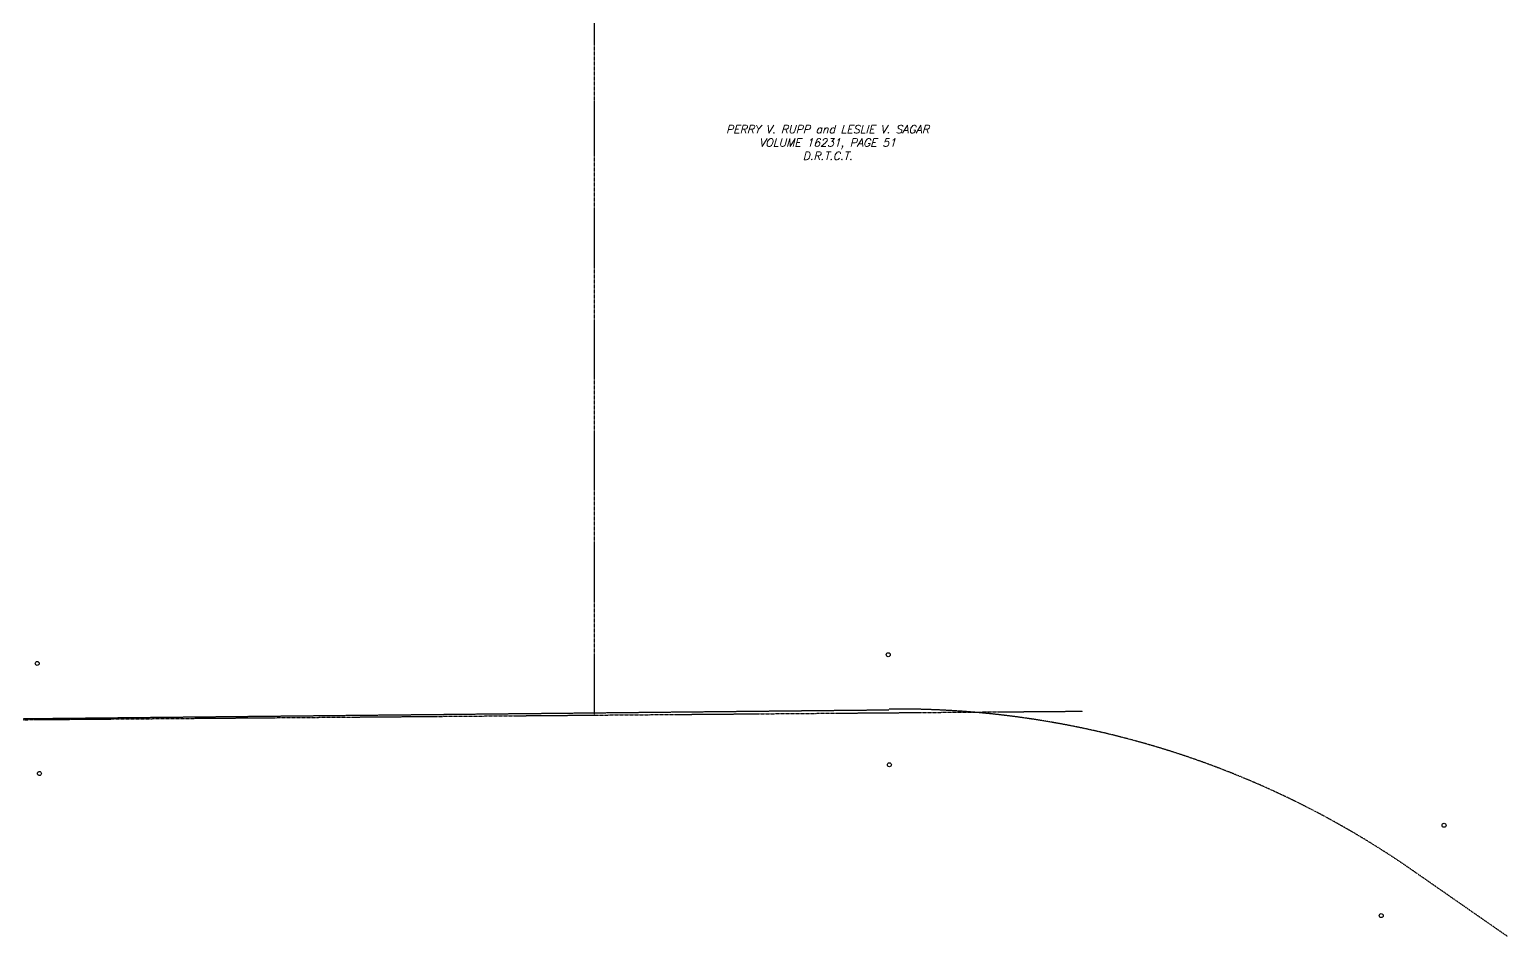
# Model space of a CAD drawing. Header units: feet. Extents: x 2327405 to 2393004, y 6977726 to 7089689.
# Drawn here: x 2343588 to 2345065, y 7040071 to 7040978 of the extents above; entities that cross this region are included whole.
import ezdxf

# ---------------------------------------------------------------- set-up
doc = ezdxf.new("R2010")
doc.units = ezdxf.units.FT
doc.header["$MEASUREMENT"] = 0
doc.linetypes.add('HIDN50', pattern=[0.1875, 0.125, -0.0625])
doc.linetypes.add('PHANTOM2', pattern=[1.25, 0.625, -0.125, 0.125, -0.125, 0.125, -0.125])
doc.layers.get('0').update_dxf_attribs({"linetype": 'CONTINUOUS'})
for name, color, linetype in [('f-cl', 251, 'HIDN50'), ('f-wp-tick', 251, 'CONTINUOUS'), ('s-adjoiner', 252, 'PHANTOM2'), ('s-adjoiner-txt', 2, 'CONTINUOUS')]:
    doc.layers.add(name, color=color, linetype=linetype)
doc.styles.add('LS80', font='simplex.shx', dxfattribs={"oblique": 15, "height": 8})

# ---------------------------------------------------------------- blocks, each defined once
blk = doc.blocks.new('2005042-10b')
at = {"layer": 's-adjoiner'}
blk.add_line((2343234.23747, 7040285.19536), (2344640.45263, 7040296.49331), dxfattribs=at)
blk.add_lwpolyline([(2344152.3539, 7041070.27033), (2344152.35324, 7040292.57177)], dxfattribs=at)
at = {"layer": 's-adjoiner-txt', "insert": (2344385.45222, 7040882.00647), "char_height": 8, "attachment_point": 2, "rotation": 359.99995133, "style": 'LS80'}
blk.add_mtext('PERRY V. RUPP and LESLIE V. SAGAR\\PVOLUME 16231, PAGE 51\\PD.R.T.C.T.', dxfattribs=at)

msp = doc.modelspace()

# ---------------------------------------------------------------- linework, layer by layer
at = {"layer": 'f-cl'}
for p, q in [((2343596.65573, 7040289.21381), (2344446.6672, 7040297.91068)), ((2345064.98246, 7040071.42018), (2344970.21229, 7040137.34482))]:
    msp.add_line(p, q, dxfattribs=at)
for centre, radius, start, end in [((2343576.20895, 7041289.00475), 1000, 248.8777837, 271.17159583), ((2344455.87505, 7039397.95779), 900.6864, 55.17650054, 90.58619982)]:
    msp.add_arc(centre, radius, start, end, dxfattribs=at)
at = {"layer": 'f-wp-tick'}
for centre in [(2343595.53116, 7040344.20231), (2344446.1045, 7040352.90781), (2344447.2299, 7040242.91356), (2343597.7803, 7040234.22531), (2345001.62006, 7040182.49515), (2344938.80453, 7040092.1945)]:
    msp.add_circle(centre, 2, dxfattribs=at)

# ---------------------------------------------------------------- block references
msp.add_blockref('2005042-10b', (0, 0))
msp.add_blockref('2005042-10b', (0, 0))

doc.saveas('drawing.dxf')
